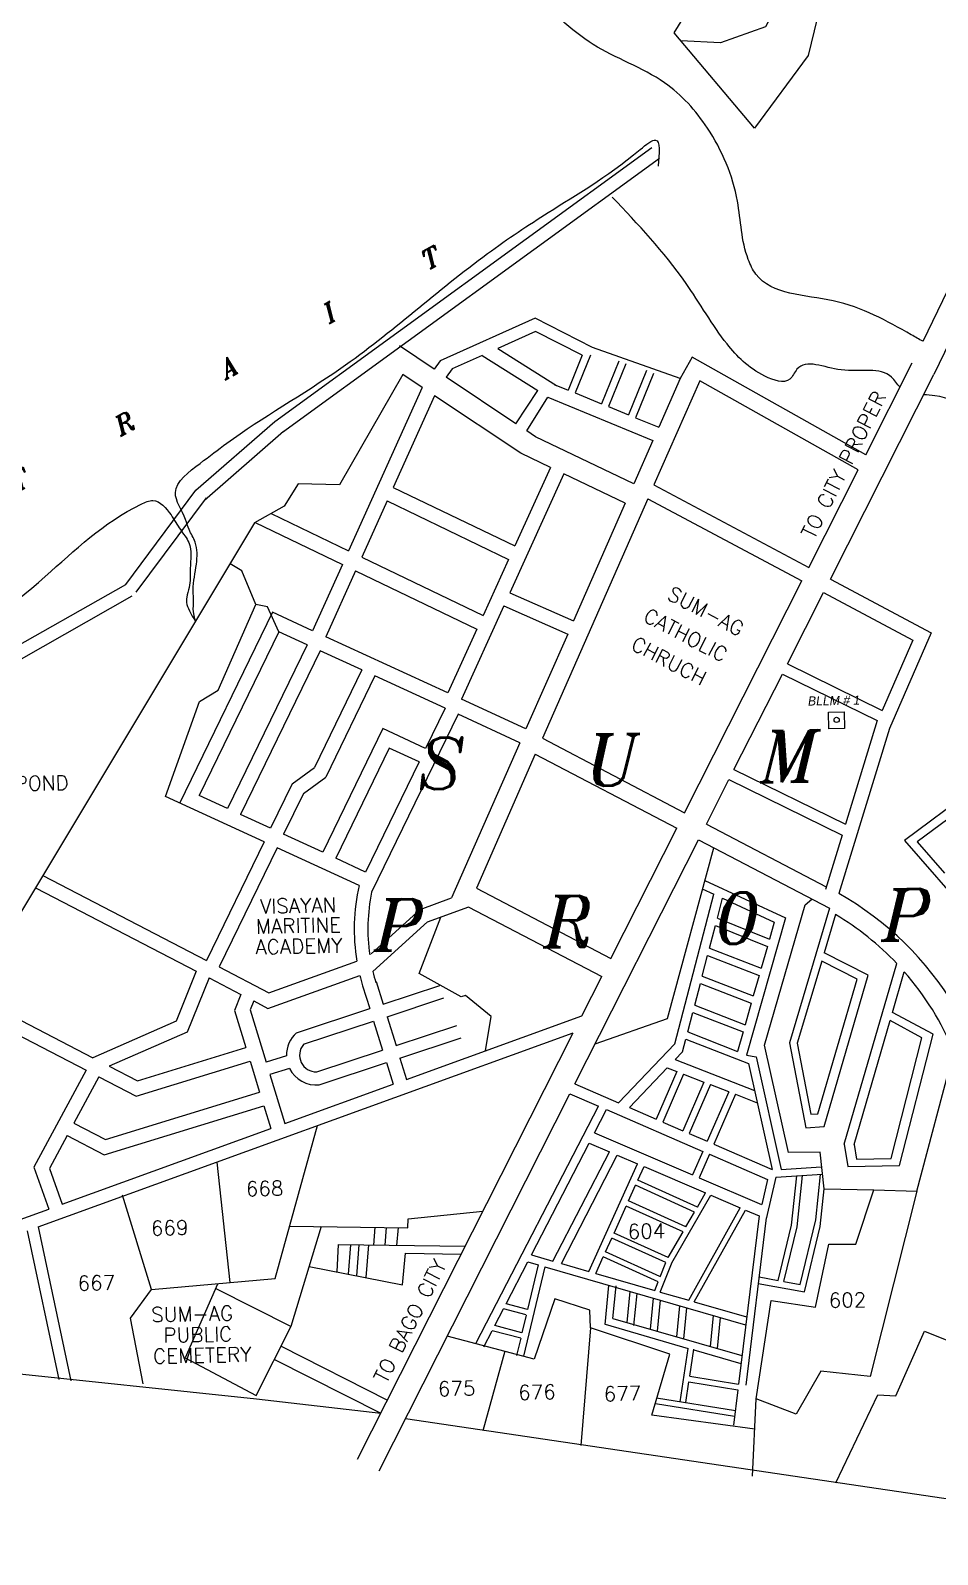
# Model space of a CAD drawing. Header units: metres. Extents: x -460 to 31334, y -1777 to 24987.
# Drawn here: x 70.58 to 71.573, y -759.926 to -758.257 of the extents above; entities that cross this region are included whole.
import ezdxf
from ezdxf.enums import TextEntityAlignment as Align

# ---------------------------------------------------------------- set-up
doc = ezdxf.new("R2010")
doc.units = ezdxf.units.M
doc.header["$MEASUREMENT"] = 0
doc.layers.add('VICINITY_MAP', color=7, linetype='Continuous', lineweight=13)
doc.styles.add('PX-0', font='leroy')
doc.styles.add('PX-R', font='ROMANS.shx')
doc.styles.add('STYLE2', font='italict.shx')

msp = doc.modelspace()

# ---------------------------------------------------------------- linework, layer by layer
at = {"layer": 'VICINITY_MAP', "color": 250, "lineweight": 0, "ltscale": 0.07}
for p, q in [((70.84739, -758.68545), (71.26012, -758.38567)), ((70.85584, -758.69708), (71.26857, -758.3973)), ((71.13238, -758.5723), (71.02857, -758.61904)), ((71.19541, -758.60436), (71.13238, -758.5723)), ((71.13302, -758.5869), (71.09163, -758.60554)), ((71.18408, -758.61287), (71.13302, -758.5869)), ((71.02195, -758.62828), (70.98381, -758.60281)), ((71.09163, -758.60554), (71.15578, -758.64616)), ((71.29134, -758.63843), (71.19541, -758.60436)), ((71.02857, -758.61904), (71.02195, -758.62828)), ((71.04161, -758.62806), (71.03515, -758.63708)), ((71.07458, -758.61322), (71.04161, -758.62806)), ((71.07458, -758.61322), (71.13527, -758.65165)), ((71.18408, -758.61287), (71.16848, -758.65112)), ((71.19297, -758.61305), (71.17616, -758.65428)), ((71.22403, -758.6194), (71.20497, -758.66612)), ((71.23172, -758.62254), (71.21265, -758.66928)), ((71.30435, -758.61502), (71.29134, -758.63843)), ((71.49461, -758.72208), (71.30435, -758.61502)), ((70.98762, -758.63423), (70.9183, -758.75499)), ((71.00867, -758.64828), (70.98762, -758.63423)), ((71.11145, -758.68802), (71.03515, -758.63708)), ((71.15336, -758.64491), (71.16848, -758.65112)), ((71.25453, -758.6299), (71.23476, -758.67836)), ((71.26222, -758.63304), (71.24244, -758.68152)), ((71.31271, -758.64095), (71.26254, -758.75488)), ((71.29134, -758.63843), (71.26778, -758.69193)), ((71.48625, -758.73861), (71.31271, -758.64095)), ((71.00867, -758.64828), (70.92809, -758.82715)), ((71.02215, -758.65728), (70.97694, -758.75765)), ((71.11664, -758.72036), (71.02215, -758.65728)), ((71.11145, -758.68802), (71.13527, -758.65165)), ((71.12317, -758.69584), (71.14636, -758.6589)), ((71.14636, -758.6589), (71.26149, -758.70622)), ((71.17616, -758.65428), (71.20497, -758.66612)), ((71.21265, -758.66928), (71.23476, -758.67836)), ((70.76079, -758.76072), (70.84739, -758.68545)), ((71.24244, -758.68152), (71.26778, -758.69193)), ((70.77022, -758.77157), (70.85682, -758.6963)), ((71.13301, -758.70242), (71.12317, -758.69584)), ((71.24057, -758.75374), (71.13301, -758.70242)), ((71.26149, -758.70622), (71.24057, -758.75374)), ((71.14911, -758.73585), (71.11664, -758.72036)), ((71.16392, -758.74292), (71.10473, -758.87298)), ((71.14911, -758.73585), (71.11007, -758.82163)), ((71.2312, -758.77502), (71.16392, -758.74292)), ((70.684, -758.86386), (70.76079, -758.76072)), ((70.87297, -758.75383), (70.8575, -758.77831)), ((70.9183, -758.75499), (70.87297, -758.75383)), ((70.97694, -758.75765), (71.11007, -758.82163)), ((71.26254, -758.75488), (71.43217, -758.84541)), ((70.69553, -758.87244), (70.77232, -758.76931)), ((70.8575, -758.77831), (70.82522, -758.79634)), ((70.97023, -758.77254), (70.94251, -758.83408)), ((70.97023, -758.77254), (71.1033, -758.8365)), ((71.25585, -758.77008), (71.14033, -759.03246)), ((71.2312, -758.77502), (71.17453, -758.90372)), ((71.25585, -758.77008), (71.42469, -758.86019)), ((70.84315, -758.78633), (70.92809, -758.82715)), ((70.82522, -758.79634), (70.35633, -759.5765)), ((70.8257, -758.79607), (70.92138, -758.84205)), ((70.81113, -758.84906), (70.79821, -758.84129)), ((70.92138, -758.84205), (70.88865, -758.91471)), ((70.94251, -758.83408), (71.07535, -758.89793)), ((71.1033, -758.8365), (71.07535, -758.89793)), ((70.82659, -758.88589), (70.81113, -758.84906)), ((70.93579, -758.84898), (70.90317, -758.92139)), ((70.93579, -758.84898), (71.06858, -758.9128)), ((71.45587, -758.85806), (71.56618, -758.91694)), ((70.38976, -759.03098), (70.684, -758.86386)), ((70.39685, -759.04348), (70.6911, -758.87635)), ((71.10473, -758.87298), (71.17453, -758.90372)), ((71.40878, -758.95106), (71.44838, -758.87284)), ((71.44838, -758.87284), (71.54605, -758.92496)), ((70.84464, -758.89447), (70.74293, -759.10381)), ((70.78513, -758.97961), (70.82659, -758.88589)), ((70.83926, -758.88844), (70.82659, -758.88589)), ((70.85168, -758.91577), (70.83926, -758.88844)), ((70.88865, -758.91471), (70.84464, -758.89447)), ((71.09809, -758.88757), (71.05163, -758.98967)), ((71.09809, -758.88757), (71.16808, -758.91838)), ((70.85168, -758.91577), (70.76457, -759.09504)), ((70.88259, -758.92998), (70.85168, -758.91577)), ((71.03672, -758.98281), (70.90317, -758.92139)), ((71.06858, -758.9128), (71.03672, -758.98281)), ((71.16808, -758.91838), (71.12237, -759.0222)), ((71.54605, -758.92496), (71.51256, -759.00184)), ((71.56618, -758.91694), (71.52059, -759.0216)), ((70.88259, -758.92998), (70.79549, -759.10926)), ((70.8968, -758.93652), (70.80969, -759.1158)), ((70.9426, -758.95759), (70.8968, -758.93652)), ((70.9426, -758.95759), (70.89063, -759.06455)), ((71.40878, -758.95106), (71.51256, -759.00184)), ((70.95681, -758.96412), (70.903, -759.07487)), ((71.03383, -758.99955), (70.95681, -758.96412)), ((71.40322, -758.96204), (71.50727, -759.01296)), ((70.72752, -759.09607), (70.76462, -758.99207)), ((70.76462, -758.99207), (70.78513, -758.97961)), ((71.12237, -759.0222), (71.05163, -758.98967)), ((71.04804, -759.00608), (70.95333, -759.201)), ((71.03383, -758.99955), (71.01251, -759.04343)), ((71.11575, -759.03722), (71.04804, -759.00608)), ((70.96552, -759.02181), (70.89974, -759.15721)), ((71.01251, -759.04343), (70.96552, -759.02181)), ((71.52059, -759.0216), (71.4651, -759.20236)), ((71.50727, -759.01296), (71.47242, -759.12648)), ((70.97256, -759.04312), (70.91395, -759.16375)), ((71.00534, -759.05819), (70.97256, -759.04312)), ((71.11575, -759.03722), (71.04088, -759.20727)), ((71.14033, -759.03246), (71.29618, -759.11399)), ((71.00534, -759.05819), (70.94673, -759.17882)), ((71.13264, -759.04994), (71.06811, -759.1965)), ((71.13264, -759.04994), (71.28757, -759.13099)), ((70.86626, -759.08242), (70.89063, -759.06455)), ((70.87863, -759.09274), (70.903, -759.07487)), ((71.34467, -759.07767), (71.46877, -759.13839)), ((71.35023, -759.06669), (71.47242, -759.12648)), ((70.79549, -759.10926), (70.76457, -759.09504)), ((70.86626, -759.08242), (70.84268, -759.13097)), ((70.87863, -759.09274), (70.85688, -759.1375)), ((71.62043, -759.08221), (71.53686, -759.14431)), ((71.61864, -759.09548), (71.55089, -759.14582)), ((70.8355, -759.14573), (70.72752, -759.09607)), ((70.84268, -759.13097), (70.80969, -759.1158)), ((70.89974, -759.15721), (70.85688, -759.1375)), ((71.46877, -759.13839), (71.45052, -759.19782)), ((71.53686, -759.14431), (71.65141, -759.27565)), ((70.8355, -759.14573), (70.7724, -759.27561)), ((70.84971, -759.15227), (70.78629, -759.28281)), ((70.93955, -759.19359), (70.84971, -759.15227)), ((71.27752, -759.33938), (71.32817, -759.15224)), ((71.55089, -759.14582), (71.58077, -759.18009)), ((70.94673, -759.17882), (70.91395, -759.16375)), ((70.59302, -759.18269), (70.7724, -759.27561)), ((71.31843, -759.18822), (71.4066, -759.22916)), ((70.58583, -759.19657), (70.7613, -759.28747)), ((71.0065, -759.21986), (71.04088, -759.20727)), ((71.06811, -759.1965), (71.21549, -759.27335)), ((71.28548, -759.36685), (71.32811, -759.2031)), ((71.31534, -759.19716), (71.32811, -759.2031)), ((71.33203, -759.22932), (71.3377, -759.20755)), ((71.3377, -759.20755), (71.39431, -759.23383)), ((71.42806, -759.21493), (71.43566, -759.20847)), ((70.95271, -759.26832), (71.0065, -759.21986)), ((71.00528, -759.29), (71.02904, -759.22826)), ((71.01472, -759.23351), (71.05964, -759.21705)), ((71.05917, -759.21681), (71.20553, -759.29313)), ((71.38373, -759.36855), (71.42806, -759.21493)), ((71.45495, -759.21856), (71.41101, -759.36572)), ((71.46152, -759.22547), (71.44907, -759.26715)), ((70.95464, -759.28762), (71.01472, -759.23351)), ((71.32346, -759.26226), (71.32996, -759.23728)), ((71.32996, -759.23728), (71.38679, -759.26034)), ((71.33203, -759.22932), (71.38903, -759.25245)), ((71.4066, -759.22916), (71.36404, -759.37927)), ((71.39431, -759.23383), (71.38903, -759.25245)), ((71.32346, -759.26226), (71.38001, -759.28424)), ((71.38679, -759.26034), (71.38001, -759.28424)), ((70.84091, -759.3111), (70.93721, -759.27655)), ((71.3155, -759.29282), (71.32139, -759.27021)), ((71.32139, -759.27021), (71.37778, -759.29213)), ((71.44633, -759.27633), (71.41944, -759.36637)), ((71.4852, -759.29616), (71.44633, -759.27633)), ((71.49735, -759.29177), (71.44907, -759.26715)), ((71.47094, -759.47682), (71.52858, -759.279)), ((70.7613, -759.28747), (70.73919, -759.34226)), ((70.77525, -759.2947), (70.7513, -759.35403)), ((70.77525, -759.2947), (70.81021, -759.31281)), ((70.78629, -759.28281), (70.84091, -759.3111)), ((70.83977, -759.32812), (70.94041, -759.29202)), ((71.05148, -759.31538), (71.00528, -759.29)), ((71.3155, -759.29282), (71.37142, -759.31455)), ((71.37778, -759.29213), (71.37142, -759.31455)), ((71.44904, -759.45759), (71.49735, -759.29177)), ((71.52385, -759.33254), (71.53683, -759.28803)), ((70.94351, -759.30329), (70.95124, -759.32839)), ((70.95846, -759.29869), (70.96609, -759.32348)), ((70.96609, -759.32348), (71.02793, -759.30304)), ((71.30724, -759.32456), (71.31343, -759.30076)), ((71.31343, -759.30076), (71.36919, -759.32243)), ((71.44227, -759.44349), (71.4852, -759.29616)), ((70.50659, -759.3265), (70.64052, -759.39588)), ((70.51466, -759.31307), (70.648, -759.38214)), ((70.81021, -759.31281), (70.80316, -759.33028)), ((70.82413, -759.32002), (70.82016, -759.32988)), ((70.82413, -759.32002), (70.83977, -759.32812)), ((70.87108, -759.35488), (70.95124, -759.32839)), ((70.97032, -759.33722), (71.03244, -759.31669)), ((71.05618, -759.3139), (71.05148, -759.31538)), ((71.08417, -759.33704), (71.05618, -759.3139)), ((71.30724, -759.32456), (71.36249, -759.34604)), ((71.36919, -759.32243), (71.36249, -759.34604)), ((70.73919, -759.34226), (70.648, -759.38214)), ((70.80316, -759.33028), (70.81569, -759.37103)), ((70.82016, -759.32988), (70.83772, -759.38699)), ((70.87881, -759.36746), (70.95547, -759.34213)), ((70.95547, -759.34213), (70.96522, -759.37379)), ((70.97032, -759.33722), (70.98007, -759.36889)), ((70.99149, -759.40597), (71.18358, -759.33637)), ((71.07813, -759.37458), (71.08417, -759.33704)), ((71.19812, -759.36711), (71.27752, -759.33938)), ((71.29958, -759.35396), (71.30517, -759.33251)), ((71.30517, -759.33251), (71.36026, -759.35392)), ((71.48175, -759.47704), (71.52122, -759.34159)), ((71.55618, -759.36026), (71.52122, -759.34159)), ((71.56828, -759.35626), (71.52385, -759.33254)), ((70.58803, -759.56743), (71.1741, -759.35509)), ((70.7513, -759.35403), (70.66587, -759.3914)), ((70.98007, -759.36889), (71.0468, -759.34683)), ((70.98431, -759.38262), (71.05131, -759.36048)), ((71.29394, -759.37563), (71.29752, -759.36191)), ((71.29752, -759.36191), (71.36603, -759.38853)), ((71.29958, -759.35396), (71.35423, -759.3752)), ((71.36026, -759.35392), (71.35423, -759.3752)), ((71.52259, -759.49266), (71.55618, -759.36026)), ((71.53173, -759.50035), (71.56828, -759.35626)), ((70.69702, -759.40753), (70.81569, -759.37103)), ((70.89318, -759.3976), (70.96522, -759.37379)), ((71.22394, -759.43162), (71.28548, -759.36685)), ((71.28582, -759.38418), (71.29394, -759.37563)), ((71.4099, -759.48587), (71.38373, -759.36855)), ((71.41101, -759.36572), (71.42886, -759.45911)), ((71.41944, -759.36637), (71.4343, -759.44409)), ((71.55043, -759.52815), (71.59112, -759.37554)), ((70.66587, -759.3914), (70.69702, -759.40753)), ((70.6955, -759.42436), (70.82029, -759.38598)), ((70.82029, -759.38598), (70.83069, -759.4198)), ((70.86005, -759.38004), (70.83772, -759.38699)), ((70.86349, -759.39395), (70.84192, -759.40065)), ((70.89598, -759.41182), (70.96946, -759.38753)), ((70.96946, -759.38753), (70.97677, -759.4113)), ((70.98431, -759.38262), (70.99149, -759.40597)), ((71.23583, -759.43679), (71.27724, -759.39321)), ((71.27724, -759.39321), (71.28767, -759.39726)), ((71.28582, -759.38418), (71.37259, -759.4179)), ((71.36404, -759.37927), (71.37446, -759.38121)), ((71.36603, -759.38853), (71.39194, -759.50451)), ((71.37446, -759.38121), (71.40199, -759.5044)), ((70.64052, -759.39588), (70.58331, -759.50205)), ((70.65441, -759.40307), (70.62714, -759.45367)), ((70.65441, -759.40307), (70.6955, -759.42436)), ((70.84192, -759.40065), (70.85839, -759.45419)), ((70.85839, -759.45419), (70.97677, -759.4113)), ((71.17599, -759.41082), (71.22394, -759.43162)), ((71.28767, -759.39726), (71.26502, -759.44945)), ((71.29495, -759.40009), (71.27217, -759.45255)), ((71.31733, -759.40879), (71.29419, -759.4621)), ((71.29495, -759.40009), (71.31733, -759.40879)), ((71.3246, -759.41162), (71.30134, -759.4652)), ((71.3246, -759.41162), (71.34432, -759.41928)), ((70.66195, -759.4717), (70.83069, -759.4198)), ((71.17057, -759.42152), (71.20179, -759.43507)), ((71.34446, -759.41947), (71.32092, -759.4737)), ((71.35178, -759.42218), (71.32807, -759.4768)), ((71.35178, -759.42218), (71.37562, -759.43144)), ((70.66043, -759.48853), (70.83529, -759.43475)), ((70.83529, -759.43475), (70.84299, -759.45977)), ((71.0679, -759.69431), (71.20179, -759.43507)), ((71.19733, -759.46427), (71.21047, -759.43883)), ((71.21047, -759.43883), (71.31615, -759.48468)), ((71.23583, -759.43679), (71.26502, -759.44945)), ((71.4343, -759.44409), (71.44227, -759.44349)), ((70.61453, -759.54255), (70.84299, -759.45977)), ((70.62714, -759.45367), (70.66195, -759.4717)), ((70.84762, -759.62387), (70.89409, -759.45655)), ((71.27217, -759.45255), (71.29419, -759.4621)), ((71.42886, -759.45911), (71.44904, -759.45759)), ((70.61973, -759.46744), (70.60039, -759.50332)), ((70.61973, -759.46744), (70.66043, -759.48853)), ((71.12831, -759.59791), (71.1915, -759.47555)), ((71.1915, -759.47555), (71.21376, -759.48509)), ((71.19733, -759.46427), (71.30497, -759.51043)), ((71.30134, -759.4652), (71.32092, -759.4737)), ((71.32807, -759.4768), (71.39194, -759.50451)), ((71.47094, -759.47682), (71.47498, -759.50137)), ((71.48175, -759.47704), (71.48443, -759.49335)), ((71.15196, -759.60474), (71.21376, -759.48509)), ((71.16121, -759.60741), (71.22245, -759.48882)), ((71.22245, -759.48882), (71.24458, -759.49831)), ((71.31615, -759.48468), (71.30497, -759.51043)), ((71.3233, -759.48778), (71.31214, -759.5135)), ((71.3233, -759.48778), (71.38709, -759.51545)), ((71.44456, -759.4854), (71.4099, -759.48587)), ((71.44907, -759.52556), (71.44456, -759.4854)), ((71.48443, -759.49335), (71.52259, -759.49266)), ((70.58331, -759.50205), (70.59983, -759.54787)), ((70.60039, -759.50332), (70.61453, -759.54255)), ((70.79833, -759.62821), (70.78401, -759.49643)), ((71.19129, -759.6161), (71.24458, -759.49831)), ((71.24497, -759.51631), (71.25173, -759.50137)), ((71.25173, -759.50137), (71.31912, -759.53027)), ((71.39602, -759.5129), (71.4473, -759.5098)), ((71.40199, -759.5044), (71.44562, -759.50177)), ((71.41325, -759.56545), (71.41904, -759.51151)), ((71.41945, -759.56718), (71.42548, -759.51112)), ((71.43974, -759.55964), (71.44508, -759.50993)), ((71.47498, -759.50137), (71.53173, -759.50035)), ((71.2347, -759.539), (71.24246, -759.52186)), ((71.3071, -759.55111), (71.24246, -759.52186)), ((71.31016, -759.54581), (71.24497, -759.51631)), ((71.31214, -759.5135), (71.38045, -759.54279)), ((71.38709, -759.51545), (71.3807, -759.54289)), ((71.39602, -759.5129), (71.38543, -759.55839)), ((71.44464, -759.56682), (71.44907, -759.52556)), ((71.44907, -759.52556), (71.50333, -759.52694)), ((71.48386, -759.58624), (71.50333, -759.52694)), ((71.55043, -759.52815), (71.4996, -759.73135)), ((71.50333, -759.52694), (71.55043, -759.52815)), ((70.71205, -759.63582), (70.68045, -759.53268)), ((71.21883, -759.57408), (71.23219, -759.54455)), ((71.29459, -759.57278), (71.23219, -759.54455)), ((71.29765, -759.56748), (71.2347, -759.539)), ((71.28208, -759.60664), (71.32476, -759.53269)), ((71.31016, -759.54581), (71.31912, -759.53027)), ((71.32476, -759.53269), (71.35719, -759.54659)), ((70.5459, -759.56741), (70.59983, -759.54787)), ((70.99305, -759.56832), (70.99336, -759.55843)), ((70.99336, -759.55843), (71.07531, -759.55022)), ((71.29765, -759.56748), (71.3071, -759.55111)), ((71.30071, -759.64771), (71.35719, -759.54659)), ((71.30672, -759.64945), (71.36283, -759.54901)), ((71.37767, -759.55537), (71.35507, -759.73961)), ((71.36283, -759.54901), (71.37778, -759.55542)), ((71.38558, -759.55754), (71.36313, -759.7406)), ((71.4227, -759.63035), (71.43974, -759.55964)), ((70.57597, -759.5718), (70.61056, -759.73436)), ((70.58803, -759.56743), (70.6239, -759.736)), ((70.86357, -759.56644), (70.99305, -759.56832)), ((70.86512, -759.67625), (70.89843, -759.56664)), ((70.95698, -759.56779), (70.95547, -759.58726)), ((70.96921, -759.56797), (70.96769, -759.58743)), ((70.98226, -759.56816), (70.98074, -759.5876)), ((71.27831, -759.60099), (71.21883, -759.57408)), ((71.27831, -759.60099), (71.29459, -759.57278)), ((71.39868, -759.62591), (71.41325, -759.56545)), ((71.40502, -759.62708), (71.41945, -759.56718)), ((71.42734, -759.63856), (71.44464, -759.56682)), ((70.9157, -759.61674), (70.91708, -759.58675)), ((70.91708, -759.58675), (71.05587, -759.58861)), ((70.92807, -759.61916), (70.93058, -759.58693)), ((70.93708, -759.62093), (70.93972, -759.58705)), ((70.94737, -759.62295), (70.95015, -759.58719)), ((70.9872, -759.63076), (70.99056, -759.59598)), ((70.99056, -759.59598), (71.05151, -759.59722)), ((71.20946, -759.5948), (71.21632, -759.57963)), ((71.26913, -759.6218), (71.20946, -759.5948)), ((71.27567, -759.60648), (71.21632, -759.57963)), ((71.43955, -759.65544), (71.45411, -759.5864)), ((71.45411, -759.5864), (71.48386, -759.58624)), ((70.88504, -759.61072), (70.9872, -759.63076)), ((71.10053, -759.6517), (71.12427, -759.60574)), ((71.1432, -759.61121), (71.11987, -759.70901)), ((71.13576, -759.60906), (71.12409, -759.65796)), ((71.12427, -759.60574), (71.13576, -759.60906)), ((71.12831, -759.59791), (71.15196, -759.60474)), ((71.1432, -759.61121), (71.36303, -759.6747)), ((71.16121, -759.60741), (71.19114, -759.61606)), ((71.19883, -759.61828), (71.20695, -759.60035)), ((71.2673, -759.62766), (71.20695, -759.60035)), ((71.26949, -759.63869), (71.28247, -759.60584)), ((71.26954, -759.62198), (71.27567, -759.60648)), ((70.71205, -759.63582), (70.84762, -759.62387)), ((71.19883, -759.61828), (71.26361, -759.63699)), ((71.26361, -759.63699), (71.2673, -759.62766)), ((71.37679, -759.62922), (71.42734, -759.63856)), ((71.37767, -759.62203), (71.39868, -759.62591)), ((71.40502, -759.62708), (71.4227, -759.63035)), ((70.68922, -759.66731), (70.71205, -759.63582)), ((70.78454, -759.63017), (70.74892, -759.71072)), ((70.78252, -759.63474), (70.86505, -759.6764)), ((71.20922, -759.67421), (71.21335, -759.63147)), ((71.21771, -759.66753), (71.22114, -759.63208)), ((71.23312, -759.67198), (71.23639, -759.63812)), ((71.24063, -759.67546), (71.24403, -759.64033)), ((71.25883, -759.6794), (71.2621, -759.64555)), ((71.26949, -759.63869), (71.30071, -759.64771)), ((71.08823, -759.67553), (71.09767, -759.65724)), ((71.12253, -759.66385), (71.09767, -759.65724)), ((71.12409, -759.65796), (71.10053, -759.6517)), ((71.15409, -759.64633), (71.13154, -759.7121)), ((71.19222, -759.65862), (71.15409, -759.64633)), ((71.19292, -759.67774), (71.19222, -759.65862)), ((71.26647, -759.68161), (71.26974, -759.64775)), ((71.28755, -759.6877), (71.29082, -759.65384)), ((71.29518, -759.6899), (71.29845, -759.65605)), ((71.30672, -759.64945), (71.3641, -759.66602)), ((71.37467, -759.75563), (71.39093, -759.64796)), ((71.39093, -759.64796), (71.43955, -759.65544)), ((70.70296, -759.73938), (70.68922, -759.66731)), ((70.82695, -759.75188), (70.86512, -759.67625)), ((71.11801, -759.68344), (71.08823, -759.67553)), ((71.12268, -759.66389), (71.11801, -759.68344)), ((71.19292, -759.67774), (71.18232, -759.80659)), ((71.28006, -759.70671), (71.19292, -759.67774)), ((71.20924, -759.67407), (71.30025, -759.70036)), ((71.21771, -759.66753), (71.35891, -759.70831)), ((71.32453, -759.69838), (71.3278, -759.66452)), ((71.33216, -759.70058), (71.33543, -759.66673)), ((71.13154, -759.7121), (71.03622, -759.68688)), ((71.07629, -759.69865), (71.08536, -759.68107)), ((71.1166, -759.68937), (71.08536, -759.68107)), ((71.1166, -759.68937), (71.11214, -759.70807)), ((71.52752, -759.75229), (71.55906, -759.68152)), ((71.55906, -759.68152), (71.65928, -759.72199)), ((70.39728, -759.71039), (70.82706, -759.75569)), ((70.74892, -759.71072), (70.82695, -759.75188)), ((70.84682, -759.71252), (70.96328, -759.77148)), ((70.85416, -759.69796), (70.97064, -759.75694)), ((71.09937, -759.70359), (71.0753, -759.79082)), ((71.26043, -759.7736), (71.28006, -759.70671)), ((71.29148, -759.75886), (71.30025, -759.70036)), ((71.30182, -759.73101), (71.30628, -759.70126)), ((71.30616, -759.70207), (71.35784, -759.71699)), ((71.44544, -759.72547), (71.41834, -759.77241)), ((71.4996, -759.73135), (71.44544, -759.72547)), ((71.2975, -759.75977), (71.30091, -759.73703)), ((71.30091, -759.73703), (71.35433, -759.74566)), ((71.30182, -759.73101), (71.35507, -759.73961)), ((71.35433, -759.74566), (71.34958, -759.78437)), ((70.82706, -759.75569), (70.96328, -759.77148)), ((71.26423, -759.76064), (71.35078, -759.77461)), ((71.26521, -759.75462), (71.35175, -759.7686)), ((71.37037, -759.8404), (71.37467, -759.75563)), ((71.41834, -759.77241), (71.37467, -759.75563)), ((71.46169, -759.84779), (71.50781, -759.7514)), ((71.50781, -759.7514), (71.52752, -759.75229)), ((70.99054, -759.77709), (71.99619, -759.92611)), ((71.37298, -759.78893), (71.26043, -759.7736))]:
    msp.add_line(p, q, dxfattribs=at)
at = {"layer": 'VICINITY_MAP', "color": 250, "lineweight": 0}
for p, q in [((71.49461, -758.72208), (71.54561, -758.62135)), ((71.45587, -758.85806), (71.56927, -758.63409)), ((71.43217, -758.84541), (71.48625, -758.73861)), ((71.29618, -759.11399), (71.42469, -758.86019)), ((71.35023, -759.06669), (71.40322, -758.96204)), ((71.31998, -759.12644), (71.34467, -759.07767)), ((71.31998, -759.12644), (71.45134, -759.19516)), ((71.17599, -759.41082), (71.31137, -759.14345)), ((71.21549, -759.27335), (71.28757, -759.13099)), ((71.31137, -759.14345), (71.45495, -759.21856)), ((71.18358, -759.33637), (71.20549, -759.29311)), ((70.93784, -759.82172), (71.1741, -759.35509)), ((70.9615, -759.83446), (71.17057, -759.42152))]:
    msp.add_line(p, q, dxfattribs=at)
msp.add_lwpolyline([(71.99515, -757.22899), (72.03097, -757.50419, -0.1490778), (72.0049, -757.65929), (71.68097, -758.342), (71.55718, -758.59779)], format="xyb", dxfattribs=at)
for points in [[(71.60093, -758.10732), (71.5653, -758.13444), (71.54004, -758.14369), (71.51532, -758.24369), (71.454, -758.19137), (71.43151, -758.28491), (71.37281, -758.36456), (71.28461, -758.25984), (71.43723, -758.01307)], [(71.52831, -758.19115), (71.44243, -758.14634), (71.38495, -758.25349), (71.33533, -758.27112), (71.29207, -758.26869)], [(71.73948, -758.28136), (71.70519, -758.35361), (71.56927, -758.63409)]]:
    msp.add_lwpolyline(points, dxfattribs=at)
msp.add_lwpolyline([(71.45368, -759.00371), (71.47106, -759.00336), (71.47142, -759.0216), (71.45404, -759.02194)], close=True, dxfattribs=at)
msp.add_circle((71.46269, -759.01222), 0.00285, dxfattribs=at)
at = {"layer": 'VICINITY_MAP', "color": 250, "lineweight": 0, "ltscale": 0.07}
for centre, radius, start, end in [((71.14779, -759.24099), 0.21357, 167.17596, 189.58535), ((71.15063, -759.24134), 0.20138, 168.44508, 188.07695), ((71.14779, -759.24099), 0.21357, 193.82288, 196.96102), ((71.15063, -759.24134), 0.20138, 193.28719, 196.96102), ((70.89268, -759.37935), 0.03264, 131.43973, 181.21582), ((70.89268, -759.37935), 0.01826, 140.29058, 271.56788), ((70.89268, -759.37935), 0.03264, 206.57344, 275.80008)]:
    msp.add_arc(centre, radius, start, end, dxfattribs=at)
at = {"layer": 'VICINITY_MAP', "color": 250, "lineweight": 0}
for centre, radius, start, end in [((71.29494, -759.50373), 0.34609, 30.69767, 60.5495), ((71.3017, -759.49449), 0.31291, 43.52494, 59.28618), ((71.3017, -759.49449), 0.31291, 22.34283, 41.28598)]:
    msp.add_arc(centre, radius, start, end, dxfattribs=at)
at = {"layer": 'VICINITY_MAP', "color": 250, "lineweight": 0, "ltscale": 0.07}
for points, knots in [([(71.55715, -758.59778), (71.5529, -758.59537), (71.52182, -758.57773), (71.46569, -758.54631), (71.38437, -758.54741), (71.35821, -758.49379), (71.35761, -758.43647), (71.32819, -758.36706), (71.27273, -758.30534), (71.18951, -758.27767), (71.14504, -758.22844), (71.10044, -758.20001), (71.10924, -758.15668), (71.13437, -758.13611), (71.15611, -758.11831)], [116.1125463, 116.1125463, 116.1125463, 116.1125463, 117.1576753, 123.784796, 130.1549892, 131.4429222, 136.0535301, 142.2163975, 147.0775643, 153.372969, 159.9548691, 162.093424, 162.9892086, 168.7470604, 168.7470604, 168.7470604, 168.7470604]), ([(71.53219, -758.64786), (71.5289, -758.64459), (71.51542, -758.62308), (71.47145, -758.6381), (71.42368, -758.61385), (71.41041, -758.64658), (71.3713, -758.63254), (71.3358, -758.59644), (71.29191, -758.51905), (71.24513, -758.46966), (71.21691, -758.43987)], [119.0623796, 119.0623796, 119.0623796, 119.0623796, 120.0629849, 124.042454, 127.4856226, 128.4376176, 130.380548, 134.2544848, 140.0224192, 148.7946382, 148.7946382, 148.7946382, 148.7946382]), ([(72.46808, -759.83909), (72.46209, -759.82749), (72.45137, -759.80673), (72.40715, -759.80897), (72.42751, -759.74859), (72.39828, -759.70059), (72.35311, -759.64399), (72.2992, -759.61949), (72.24363, -759.59212), (72.19372, -759.56332), (72.1555, -759.51358), (72.10287, -759.45952), (72.04696, -759.40621), (72.01162, -759.34466), (71.97155, -759.30278), (71.92566, -759.26935), (71.85873, -759.24398), (71.7845, -759.22519), (71.71611, -759.16712), (71.65681, -759.1026), (71.61901, -759.01884), (71.61553, -758.94098), (71.62377, -758.88158), (71.62152, -758.82344), (71.66478, -758.78549), (71.65296, -758.73592), (71.63447, -758.68986), (71.59538, -758.6586), (71.56207, -758.65657), (71.55798, -758.65626)], [0, 0, 0, 0, 2.6192247, 4.6879913, 6.822347, 12.8607388, 16.4630378, 22.099291, 25.1423815, 29.7760391, 34.170032, 38.3740731, 45.9181135, 50.5031368, 53.3926418, 58.2356611, 62.4550281, 68.6266817, 74.3063518, 81.2413705, 87.2517247, 93.4707386, 97.5426738, 100.132885, 105.5712685, 107.5904851, 110.492547, 116.2518719, 117.0750857, 117.0750857, 117.0750857, 117.0750857])]:
    msp.add_open_spline(points, degree=3, knots=knots, dxfattribs=at)
msp.add_spline([(69.15976, -759.35178), (69.23982, -759.3491), (69.31389, -759.33163), (69.41452, -759.31429), (69.52284, -759.29789), (69.64617, -759.27396), (69.79889, -759.22707), (69.9589, -759.17171), (70.16085, -759.10587), (70.28603, -759.05404), (70.3777, -758.99498), (70.46877, -758.94751), (70.59578, -758.85529), (70.70087, -758.77601), (70.71383, -758.77203), (70.73362, -758.78793), (70.74384, -758.80396), (70.75297, -758.81812), (70.7547, -758.84657), (70.75347, -758.86728), (70.75087, -758.87783), (70.75519, -758.89574), (70.76035, -758.90333), (70.75884, -758.89793), (70.75833, -758.88439), (70.75792, -758.87), (70.76138, -758.84174), (70.75999, -758.81767), (70.75342, -758.80383), (70.74954, -758.79292), (70.73838, -758.76331), (70.76535, -758.73141), (70.79458, -758.70936), (70.91955, -758.62723), (71.08036, -758.50166), (71.14685, -758.4567), (71.24754, -758.38781), (71.26446, -758.37739), (71.26722, -758.40585)], degree=3, dxfattribs=at)

# ---------------------------------------------------------------- texts
at = {"layer": 'VICINITY_MAP', "color": 250, "lineweight": 0, "ltscale": 0.07, "style": 'STYLE2'}
for s, height, rotation, p in [('G       U       I       M       A       R       A       S               S       T       R       A       I       T', 0.02080685, 28.36295, (69.4254, -759.37804)), ('S   U   M   -   A   G', 0.0560184, 1.14207, (71.00308, -759.08838)), ('P   R   O   P   E   R', 0.0560184, 1.14207, (70.9559, -759.2653))]:
    msp.add_text(s, height=height, rotation=rotation, dxfattribs=at).set_placement(p)
at = {"layer": 'VICINITY_MAP', "color": 250, "lineweight": 0, "ltscale": 0.07, "style": 'PX-R'}
for s, height, rotation, p in [('TO CITY PROPER', 0.0160053, 63.14596, (71.47049, -758.73284)), ('SUM-AG', 0.016005, 332.38348, (71.31947, -758.89334)), ('CATHOLIC', 0.016005, 332.38348, (71.29732, -758.91946)), ('CHRUCH', 0.016005, 332.38348, (71.279, -758.94775)), ('VILLAROSA FISHPOND', 0.0160053, 1.14207, (70.50854, -759.0832)), ('VISAYAN', 0.016005, 1.14207, (70.87279, -759.21558)), ('MARITINE', 0.016005, 1.14207, (70.87322, -759.23749)), ('ACADEMY', 0.016005, 1.14207, (70.87367, -759.26002)), ('668', 0.016005, 1.14207, (70.83615, -759.52533)), ('669', 0.016005, 1.14207, (70.73212, -759.56844)), ('604', 0.016005, 1.14207, (71.25437, -759.57211)), ('TO BAGO CITY', 0.0160053, 63.14596, (70.99539, -759.6704)), ('667', 0.016005, 1.14207, (70.65181, -759.62876)), ('602', 0.016005, 1.14207, (71.47453, -759.64743)), ('SUM-AG', 0.016005, 1.14207, (70.75675, -759.66266)), ('PUBLIC', 0.016005, 1.14207, (70.76289, -759.68527)), ('CEMETERY', 0.016005, 1.14207, (70.76776, -759.7079)), ('675', 0.016005, 1.14207, (71.04645, -759.74438)), ('676', 0.016005, 1.14207, (71.13439, -759.74843)), ('677', 0.016005, 1.14207, (71.22808, -759.74987))]:
    msp.add_text(s, height=height, rotation=rotation, dxfattribs=at).set_placement(p, align=Align.MIDDLE_CENTER)
at = {"layer": 'VICINITY_MAP', "color": 250, "lineweight": 0, "style": 'PX-0', "oblique": 10}
msp.add_text('BLLM # 1', height=0.009973, rotation=1.14207, dxfattribs=at).set_placement((71.45934, -758.99909), align=Align.BOTTOM_CENTER)

doc.saveas('drawing.dxf')
